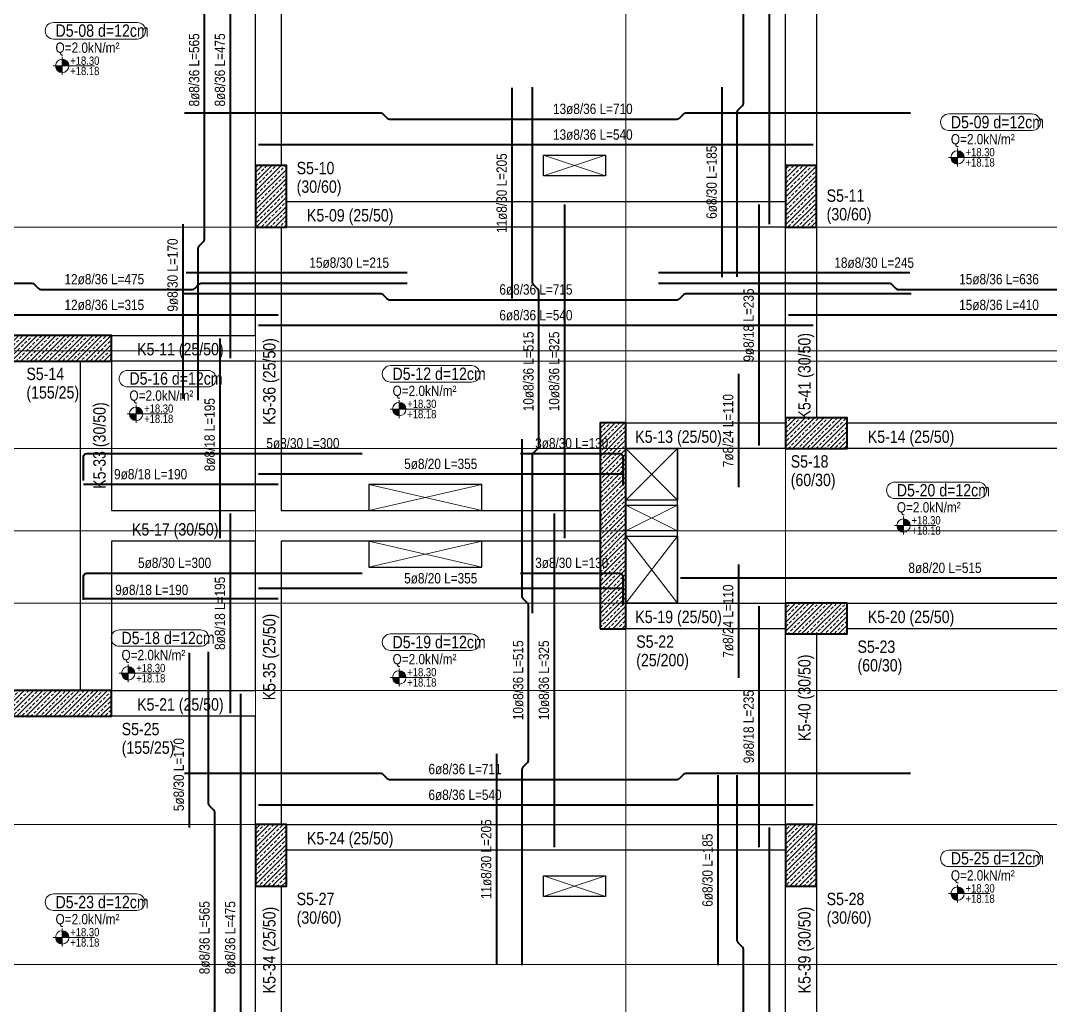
# Model space of a CAD drawing. Header units: millimetres. Extents: x 1294 to 4469, y 421 to 2814.
# Drawn here: x 1826 to 2827, y 1043 to 2000 of the extents above; entities that cross this region are included whole.
import ezdxf
from ezdxf.enums import TextEntityAlignment as Align

# ---------------------------------------------------------------- set-up
doc = ezdxf.new("R2010")
doc.units = ezdxf.units.MM
doc.linetypes.add('DASHED', pattern=[0.75, 0.5, -0.25])
for name, color, linetype, lineweight in [('AKS CIZGISI (BEYKENT)', 252, 'DASHED', 20), ('CIZGI (BEYKENT)', 1, 'Continuous', 20), ('DONATI (BEYKENT)', 4, 'Continuous', 40), ('DONATI YAZISI (BEYKENT)', 3, 'Continuous', 20), ('DOSEME ISMI (BEYKENT)', 9, 'Continuous', 20), ('DOSEME PAFTA (BEYKENT)', 3, 'Continuous', 20), ('KALIP BOSLUK (BEYKENT)', 30, 'Continuous', 25), ('KAT SINIRI (BEYKENT)', 41, 'Continuous', 25), ('KIRIS (BEYKENT)', 2, 'Continuous', 30), ('KIRIS ISMI (BEYKENT)', 40, 'Continuous', 20), ('KOLON (BEYKENT)', 3, 'Continuous', 40), ('KOLON ISMI (BEYKENT)', 91, 'Continuous', 20), ('KOT CIZGISI (BEYKENT)', 7, 'Continuous', 20), ('KOT YAZI (BEYKENT)', 7, 'Continuous', 20), ('TARAMA (BEYKENT)', 8, 'Continuous', 15), ('YUK YAZISI (BEYKENT)', 140, 'Continuous', 20)]:
    doc.layers.add(name, color=color, linetype=linetype, lineweight=lineweight)
doc.styles.add('DONATI YAZISI (BEYKENT)', font='')
doc.styles.add('YAZI (BEYKENT)', font='')
doc.styles.get('DONATI YAZISI (BEYKENT)').set_extended_font_data('Bahnschrift Light Condensed')
doc.styles.get('YAZI (BEYKENT)').set_extended_font_data('Bahnschrift Light Condensed')
pattern_1 = [(45, (-86449.589, -21634.381), (-4.49012806, 4.49012806), []), (45, (-86445.099, -21634.381), (-4.49012806, 4.49012806), [3.175, -1.5875])]

msp = doc.modelspace()

# ---------------------------------------------------------------- hatches: boundary and pattern name
at = {"layer": 'KOT CIZGISI (BEYKENT)', "true_color": 0x000000}
h = msp.add_hatch(color=18, dxfattribs=at)
h.dxf.hatch_style = 1
h.paths.add_polyline_path([(1866.3, 1962.3), (1866.3, 1955.8), (1872.9, 1955.8, 0.414214)])
h = msp.add_hatch(color=18, dxfattribs=at)
h.dxf.hatch_style = 1
h.paths.add_polyline_path([(1866.3, 1955.8), (1859.8, 1955.8, 0.414214), (1866.3, 1949.3)])
h = msp.add_hatch(color=18, dxfattribs=at)
h.dxf.hatch_style = 1
h.paths.add_polyline_path([(2736.3, 1873.4), (2736.3, 1866.9), (2742.9, 1866.9, 0.414214)])
h = msp.add_hatch(color=18, dxfattribs=at)
h.dxf.hatch_style = 1
h.paths.add_polyline_path([(2736.3, 1866.9), (2729.8, 1866.9, 0.414214), (2736.3, 1860.4)])
h = msp.add_hatch(color=18, dxfattribs=at)
h.dxf.hatch_style = 1
h.paths.add_polyline_path([(1938.1, 1624.4), (1938.1, 1617.9), (1944.6, 1617.9, 0.414214)])
h = msp.add_hatch(color=18, dxfattribs=at)
h.dxf.hatch_style = 1
h.paths.add_polyline_path([(2193.8, 1622.5), (2187.3, 1622.5, 0.414214), (2193.8, 1616)])
h = msp.add_hatch(color=18, dxfattribs=at)
h.dxf.hatch_style = 1
h.paths.add_polyline_path([(2193.8, 1629.1), (2193.8, 1622.5), (2200.4, 1622.5, 0.414214)])
h = msp.add_hatch(color=18, dxfattribs=at)
h.dxf.hatch_style = 1
h.paths.add_polyline_path([(1938.1, 1617.9), (1931.6, 1617.9, 0.414214), (1938.1, 1611.4)])
h = msp.add_hatch(color=18, dxfattribs=at)
h.dxf.hatch_style = 1
h.paths.add_polyline_path([(2683.8, 1515.9), (2683.8, 1509.4), (2690.4, 1509.4, 0.414214)])
h = msp.add_hatch(color=18, dxfattribs=at)
h.dxf.hatch_style = 1
h.paths.add_polyline_path([(2683.8, 1509.4), (2677.3, 1509.4, 0.414214), (2683.8, 1502.9)])
h = msp.add_hatch(color=18, dxfattribs=at)
h.dxf.hatch_style = 1
h.paths.add_polyline_path([(1930.4, 1372.5), (1930.4, 1365.9), (1936.9, 1365.9, 0.414214)])
h = msp.add_hatch(color=18, dxfattribs=at)
h.dxf.hatch_style = 1
h.paths.add_polyline_path([(1930.4, 1365.9), (1923.9, 1365.9, 0.414214), (1930.4, 1359.4)])
h = msp.add_hatch(color=18, dxfattribs=at)
h.dxf.hatch_style = 1
h.paths.add_polyline_path([(2193.8, 1361.9), (2187.3, 1361.9, 0.414214), (2193.8, 1355.4)])
h = msp.add_hatch(color=18, dxfattribs=at)
h.dxf.hatch_style = 1
h.paths.add_polyline_path([(2193.8, 1368.4), (2193.8, 1361.9), (2200.4, 1361.9, 0.414214)])
h = msp.add_hatch(color=18, dxfattribs=at)
h.dxf.hatch_style = 1
h.paths.add_polyline_path([(2736.3, 1151.9), (2729.8, 1151.9, 0.414214), (2736.3, 1145.4)])
h = msp.add_hatch(color=18, dxfattribs=at)
h.dxf.hatch_style = 1
h.paths.add_polyline_path([(2736.3, 1158.4), (2736.3, 1151.9), (2742.9, 1151.9, 0.414214)])
h = msp.add_hatch(color=18, dxfattribs=at)
h.dxf.hatch_style = 1
h.paths.add_polyline_path([(1866.3, 1115.9), (1866.3, 1109.4), (1872.9, 1109.4, 0.414214)])
h = msp.add_hatch(color=18, dxfattribs=at)
h.dxf.hatch_style = 1
h.paths.add_polyline_path([(1866.3, 1109.4), (1859.8, 1109.4, 0.414214), (1866.3, 1102.9)])
at = {"layer": 'TARAMA (BEYKENT)'}
h = msp.add_hatch(dxfattribs=at)
h.set_pattern_fill('ANSI33', color=256, style=0)
h.set_pattern_definition(pattern_1)
h.paths.add_polyline_path([(2054.1, 1799.1), (2084.1, 1799.1), (2084.1, 1859.1), (2054.1, 1859.1)])
h = msp.add_hatch(dxfattribs=at)
h.set_pattern_fill('ANSI33', color=256, style=0)
h.set_pattern_definition(pattern_1)
h.paths.add_polyline_path([(2569.1, 1799.1), (2599.1, 1799.1), (2599.1, 1859.1), (2569.1, 1859.1)])
h = msp.add_hatch(dxfattribs=at)
h.set_pattern_fill('ANSI33', color=256, style=0)
h.set_pattern_definition(pattern_1)
h.paths.add_polyline_path([(1759.1, 1669.1), (1914.1, 1669.1), (1914.1, 1694.1), (1759.1, 1694.1)])
h = msp.add_hatch(dxfattribs=at)
h.set_pattern_fill('ANSI33', color=256, style=0)
h.set_pattern_definition(pattern_1)
h.paths.add_polyline_path([(2569.1, 1584.1), (2629.1, 1584.1), (2629.1, 1614.1), (2569.1, 1614.1)])
h = msp.add_hatch(dxfattribs=at)
h.set_pattern_fill('ANSI33', color=256, style=0)
h.set_pattern_definition(pattern_1)
h.paths.add_polyline_path([(2389.1, 1409.1), (2414.1, 1409.1), (2414.1, 1609.1), (2389.1, 1609.1)])
h = msp.add_hatch(dxfattribs=at)
h.set_pattern_fill('ANSI33', color=256, style=0)
h.set_pattern_definition(pattern_1)
h.paths.add_polyline_path([(2569.1, 1404.1), (2629.1, 1404.1), (2629.1, 1434.1), (2569.1, 1434.1)])
h = msp.add_hatch(dxfattribs=at)
h.set_pattern_fill('ANSI33', color=256, style=0)
h.set_pattern_definition(pattern_1)
h.paths.add_polyline_path([(1759.1, 1324.1), (1914.1, 1324.1), (1914.1, 1349.1), (1759.1, 1349.1)])
h = msp.add_hatch(dxfattribs=at)
h.set_pattern_fill('ANSI33', color=256, style=0)
h.set_pattern_definition(pattern_1)
h.paths.add_polyline_path([(2054.1, 1159.1), (2084.1, 1159.1), (2084.1, 1219.1), (2054.1, 1219.1)])
h = msp.add_hatch(dxfattribs=at)
h.set_pattern_fill('ANSI33', color=256, style=0)
h.set_pattern_definition(pattern_1)
h.paths.add_polyline_path([(2569.1, 1159.1), (2599.1, 1159.1), (2599.1, 1219.1), (2569.1, 1219.1)])

# ---------------------------------------------------------------- linework, layer by layer
at = {"layer": 'AKS CIZGISI (BEYKENT)'}
for p, q in [((2054.1, 469.1), (2054.1, 2547.9)), ((2414.1, 469.1), (2414.1, 2547.9)), ((2569.1, 469.1), (2569.1, 2547.9)), ((1559.1, 1799.1), (4389.1, 1799.1)), ((1559.1, 1679.1), (4389.1, 1679.1)), ((1519.1, 1669.1), (4429.1, 1669.1)), ((1559.1, 1584.1), (4389.1, 1584.1)), ((1559.1, 1504.1), (4389.1, 1504.1)), ((1559.1, 1434.1), (4389.1, 1434.1)), ((1559.1, 1349.1), (4389.1, 1349.1)), ((1559.1, 1219.1), (4389.1, 1219.1)), ((1559.1, 1083.1), (4389.1, 1083.1))]:
    msp.add_line(p, q, dxfattribs=at)
at = {"layer": 'CIZGI (BEYKENT)'}
for p, q in [((2334.1, 1849.1), (2394.1, 1869.1)), ((2334.1, 1869.1), (2394.1, 1849.1)), ((2464.1, 1534.1), (2414.1, 1584.1)), ((2464.1, 1584.1), (2414.1, 1534.1)), ((2164.1, 1524.1), (2274.1, 1549.1)), ((2164.1, 1549.1), (2274.1, 1524.1)), ((2464.1, 1504.1), (2414.1, 1529.1)), ((2414.1, 1504.1), (2464.1, 1529.1)), ((2164.1, 1469.1), (2274.1, 1494.1)), ((2164.1, 1494.1), (2274.1, 1469.1)), ((2414.1, 1434.1), (2464.1, 1499.1)), ((2414.1, 1499.1), (2464.1, 1434.1)), ((2334.1, 1149.1), (2394.1, 1169.1)), ((2334.1, 1169.1), (2394.1, 1149.1))]:
    msp.add_line(p, q, dxfattribs=at)
at = {"layer": 'DONATI (BEYKENT)'}
for points in [[(2522.3, 1751.1), (2522.3, 1910.8, -0.198912), (2523.2, 1913), (2527.4, 1917.2, 0.198912), (2528.3, 1919.3), (2528.3, 2168.8, 0.198912), (2527.4, 2171), (2523.2, 2175.2, -0.198912), (2522.3, 2177.3), (2522.3, 2306.8)], [(1998.5, 1631.3), (1998.5, 1778.8, -0.198912), (1999.4, 1781), (2003.6, 1785.2, 0.198912), (2004.5, 1787.3), (2004.5, 2030.8, 0.198912), (2003.6, 2033), (1999.4, 2037.2, -0.198912), (1998.5, 2039.3), (1998.5, 2187.8)], [(2323.3, 1424.3), (2323.3, 1577.8, -0.198912), (2324.2, 1580), (2328.4, 1584.2, 0.198912), (2329.3, 1586.3), (2329.3, 1736.8, 0.198912), (2328.4, 1739), (2324.2, 1743.2, -0.198912), (2323.3, 1745.3), (2323.3, 1935.1)], [(1985.1, 1910.1), (2175.9, 1910.1, -0.198912), (2178, 1909.2), (2182.2, 1905, 0.198912), (2184.4, 1904.1), (2463.9, 1904.1, 0.198912), (2466, 1905), (2470.2, 1909.2, -0.198912), (2472.4, 1910.1), (2690.6, 1910.1)], [(1762.1, 1713.7), (1762.1, 1741.7, -0.414214), (1765.1, 1744.7), (1836.9, 1744.7, -0.198912), (1839, 1743.9), (1843.2, 1739.6, 0.198912), (1845.4, 1738.7), (1992.9, 1738.7, 0.198912), (1995, 1739.6), (1999.2, 1743.9, -0.198912), (2001.4, 1744.7), (2201.6, 1744.7)], [(2445.6, 1744.7), (2669.9, 1744.7, -0.198912), (2672, 1743.9), (2676.2, 1739.6, 0.198912), (2678.4, 1738.7), (2879.9, 1738.7, 0.198912), (2882, 1739.6), (2886.2, 1743.9, -0.198912), (2888.4, 1744.7), (3076.4, 1744.7)], [(1984.6, 1734.7), (2175.9, 1734.7, -0.198912), (2178, 1733.9), (2182.2, 1729.6, 0.198912), (2184.4, 1728.7), (2463.9, 1728.7, 0.198912), (2466, 1729.6), (2470.2, 1733.9, -0.198912), (2472.4, 1734.7), (2691.1, 1734.7)], [(2313.3, 1082.3), (2313.3, 1272.8, -0.198912), (2314.2, 1275), (2318.4, 1279.2, 0.198912), (2319.3, 1281.3), (2319.3, 1431.8, 0.198912), (2318.4, 1434), (2314.2, 1438.2, -0.198912), (2313.3, 1440.3), (2313.3, 1593.3)], [(1887.1, 1553.3), (1887.1, 1576.3, -0.414214), (1890.1, 1579.3), (2157.6, 1579.3)], [(2311.6, 1579.3), (2408.1, 1579.3, -0.414214), (2411.1, 1576.3), (2411.1, 1548.3)], [(1887.1, 1437.2), (1887.1, 1460.2, -0.414214), (1890.1, 1463.2), (2157.6, 1463.2)], [(2311.6, 1463.2), (2408.1, 1463.2, -0.414214), (2411.1, 1460.2), (2411.1, 1432.2)], [(2008.5, 830.3), (2008.5, 978.8, -0.198912), (2009.4, 981), (2013.6, 985.2, 0.198912), (2014.5, 987.3), (2014.5, 1230.8, 0.198912), (2013.6, 1233), (2009.4, 1237.2, -0.198912), (2008.5, 1239.3), (2008.5, 1386.8)], [(1985.1, 1268.9), (2175.9, 1268.9, -0.198912), (2178, 1268), (2182.2, 1263.8, 0.198912), (2184.4, 1262.9), (2463.9, 1262.9, 0.198912), (2466, 1263.8), (2470.2, 1268, -0.198912), (2472.4, 1268.9), (2690.6, 1268.9)], [(2522.3, 711.3), (2522.3, 836.8, -0.198912), (2523.2, 839), (2527.4, 843.2, 0.198912), (2528.3, 845.3), (2528.3, 1097.8, 0.198912), (2527.4, 1100), (2523.2, 1104.2, -0.198912), (2522.3, 1106.3), (2522.3, 1267.1)]]:
    msp.add_lwpolyline(points, format="xyb", dxfattribs=at)
for points in [[(2553.3, 2296.1), (2553.3, 1802.1)], [(2029.5, 2146.1), (2029.5, 1672.1)], [(2303.3, 1934.6), (2303.3, 1729.8)], [(2507.3, 1935.1), (2507.3, 1750.6)], [(2596.1, 1879.1), (2057.1, 1879.1)], [(2354.3, 1821.1), (2354.3, 1497.1)], [(2543.3, 1821.1), (2543.3, 1587.1)], [(1983.5, 1802.1), (1983.5, 1632.3)], [(2201.6, 1754.7), (1986.6, 1754.7)], [(2690.1, 1754.7), (2445.6, 1754.7)], [(2076.1, 1713.7), (1762.1, 1713.7)], [(2981.1, 1713.7), (2572.1, 1713.7)], [(2596.1, 1703.7), (2057.1, 1703.7)], [(2019.5, 1691.1), (2019.5, 1497.1)], [(2523.3, 1656.6), (2523.3, 1546.6)], [(2411.1, 1559.3), (2057.1, 1559.3)], [(2076.1, 1549.3), (1887.1, 1549.3)], [(2029.5, 1521.1), (2029.5, 1327.1)], [(2344.3, 1521.1), (2344.3, 1197.1)], [(2523.3, 1471.6), (2523.3, 1361.6)], [(2981.1, 1458.3), (2467.1, 1458.3)], [(2411.1, 1448.2), (2057.1, 1448.2)], [(2076.1, 1438.2), (1887.1, 1438.2)], [(2543.3, 1431.1), (2543.3, 1197.1)], [(1989.5, 1385.8), (1989.5, 1216.1)], [(2039.5, 1346.1), (2039.5, 872.1)], [(2288.3, 1287.8), (2288.3, 1082.8)], [(2503.3, 1267.1), (2503.3, 1082.3)], [(2596.1, 1237.9), (2057.1, 1237.9)], [(2553.3, 1216.1), (2553.3, 722.1)]]:
    msp.add_lwpolyline(points, dxfattribs=at)
at = {"layer": 'DOSEME PAFTA (BEYKENT)'}
for points in [[(1857.8, 1997.9), (1939.2, 1997.9, -1), (1939.2, 1981.9), (1857.8, 1981.9, -1)], [(2727.8, 1909.1), (2808.8, 1909.1, -1), (2808.8, 1893.1), (2727.8, 1893.1, -1)], [(2185.3, 1664.7), (2264.1, 1664.7, -1), (2264.1, 1648.7), (2185.3, 1648.7, -1)], [(1929.6, 1660), (2008, 1660, -1), (2008, 1644), (1929.6, 1644, -1)], [(2675.3, 1551.6), (2756.5, 1551.6, -1), (2756.5, 1535.6), (2675.3, 1535.6, -1)], [(1921.9, 1408.1), (2000.8, 1408.1, -1), (2000.8, 1392.1), (1921.9, 1392.1, -1)], [(2185.3, 1404.1), (2263.8, 1404.1, -1), (2263.8, 1388.1), (2185.3, 1388.1, -1)], [(2727.8, 1194.1), (2808.9, 1194.1, -1), (2808.9, 1178.1), (2727.8, 1178.1, -1)], [(1857.8, 1151.6), (1938.7, 1151.6, -1), (1938.7, 1135.6), (1857.8, 1135.6, -1)]]:
    msp.add_lwpolyline(points, format="xyb", close=True, dxfattribs=at)
at = {"layer": 'KALIP BOSLUK (BEYKENT)'}
for points in [[(2334.1, 1869.1), (2394.1, 1869.1), (2394.1, 1849.1), (2334.1, 1849.1)], [(2414.1, 1434.1), (2464.1, 1434.1), (2464.1, 1584.1), (2414.1, 1584.1)], [(2414.1, 1434.1), (2464.1, 1434.1), (2464.1, 1584.1), (2414.1, 1584.1)], [(2414.1, 1584.1), (2464.1, 1584.1), (2464.1, 1534.1), (2414.1, 1534.1)], [(2274.1, 1549.1), (2164.1, 1549.1), (2164.1, 1524.1), (2274.1, 1524.1)], [(2414.1, 1529.1), (2464.1, 1529.1), (2464.1, 1504.1), (2414.1, 1504.1)], [(2274.1, 1494.1), (2164.1, 1494.1), (2164.1, 1469.1), (2274.1, 1469.1)], [(2414.1, 1499.1), (2464.1, 1499.1), (2464.1, 1434.1), (2414.1, 1434.1)], [(2334.1, 1169.1), (2394.1, 1169.1), (2394.1, 1149.1), (2334.1, 1149.1)]]:
    msp.add_lwpolyline(points, close=True, dxfattribs=at)
at = {"layer": 'KAT SINIRI (BEYKENT)'}
msp.add_lwpolyline([(2004.1, 2349.1), (3944.1, 2349.1), (3944.1, 2299.1), (4189.1, 2299.1), (4189.1, 1654.1), (4064.1, 1654.1), (4064.1, 1504.1), (3559.1, 1504.1), (3559.1, 1324.1), (3484.1, 1324.1), (3484.1, 1083.1), (2984.1, 1083.1), (2984.1, 719.1), (2649.1, 719.1), (2649.1, 669.1), (2004.1, 669.1), (2004.1, 719.1), (1759.1, 719.1), (1759.1, 1349.1), (1884.1, 1349.1), (1884.1, 1669.1), (1759.1, 1669.1), (1759.1, 2299.1), (2004.1, 2299.1)], close=True, dxfattribs=at)
at = {"layer": 'KIRIS (BEYKENT)'}
for p, q in [((2569.1, 1859.1), (2569.1, 2239.1)), ((2054.1, 1859.1), (2054.1, 2124.1)), ((2079.1, 2124.1), (2079.1, 1859.1)), ((2599.1, 2124.1), (2599.1, 1859.1)), ((2084.1, 1824.1), (2569.1, 1824.1)), ((2054.1, 1694.1), (2054.1, 1799.1)), ((2079.1, 1799.1), (2079.1, 1524.1)), ((2569.1, 1799.1), (2084.1, 1799.1)), ((2569.1, 1614.1), (2569.1, 1799.1)), ((2599.1, 1799.1), (2599.1, 1614.1)), ((1914.1, 1694.1), (2054.1, 1694.1)), ((1884.1, 1349.1), (1884.1, 1669.1)), ((1914.1, 1669.1), (1914.1, 1524.1)), ((2054.1, 1669.1), (1914.1, 1669.1)), ((2054.1, 1524.1), (2054.1, 1669.1)), ((2414.1, 1609.1), (2569.1, 1609.1)), ((2629.1, 1609.1), (2959.1, 1609.1)), ((2569.1, 1584.1), (2414.1, 1584.1)), ((2959.1, 1584.1), (2629.1, 1584.1)), ((1914.1, 1524.1), (2054.1, 1524.1)), ((2079.1, 1524.1), (2389.1, 1524.1)), ((2054.1, 1494.1), (1914.1, 1494.1)), ((1914.1, 1494.1), (1914.1, 1349.1)), ((2054.1, 1349.1), (2054.1, 1494.1)), ((2389.1, 1494.1), (2079.1, 1494.1)), ((2079.1, 1494.1), (2079.1, 1219.1)), ((2414.1, 1434.1), (2569.1, 1434.1)), ((2629.1, 1434.1), (2954.1, 1434.1)), ((2569.1, 1409.1), (2414.1, 1409.1)), ((2569.1, 1219.1), (2569.1, 1404.1)), ((2599.1, 1404.1), (2599.1, 1219.1)), ((2954.1, 1409.1), (2629.1, 1409.1)), ((1914.1, 1349.1), (2054.1, 1349.1)), ((2054.1, 1324.1), (1914.1, 1324.1)), ((2054.1, 1219.1), (2054.1, 1324.1)), ((2084.1, 1219.1), (2569.1, 1219.1)), ((2569.1, 1194.1), (2084.1, 1194.1)), ((2054.1, 894.1), (2054.1, 1159.1)), ((2079.1, 1159.1), (2079.1, 894.1)), ((2569.1, 929.1), (2569.1, 1159.1)), ((2599.1, 1159.1), (2599.1, 929.1))]:
    msp.add_line(p, q, dxfattribs=at)
at = {"layer": 'KOLON (BEYKENT)'}
for points in [[(2054.1, 1799.1), (2084.1, 1799.1), (2084.1, 1859.1), (2054.1, 1859.1)], [(2569.1, 1799.1), (2599.1, 1799.1), (2599.1, 1859.1), (2569.1, 1859.1)], [(1759.1, 1669.1), (1914.1, 1669.1), (1914.1, 1694.1), (1759.1, 1694.1)], [(2569.1, 1584.1), (2629.1, 1584.1), (2629.1, 1614.1), (2569.1, 1614.1)], [(2389.1, 1409.1), (2414.1, 1409.1), (2414.1, 1609.1), (2389.1, 1609.1)], [(2569.1, 1404.1), (2629.1, 1404.1), (2629.1, 1434.1), (2569.1, 1434.1)], [(1759.1, 1324.1), (1914.1, 1324.1), (1914.1, 1349.1), (1759.1, 1349.1)], [(2054.1, 1159.1), (2084.1, 1159.1), (2084.1, 1219.1), (2054.1, 1219.1)], [(2569.1, 1159.1), (2599.1, 1159.1), (2599.1, 1219.1), (2569.1, 1219.1)]]:
    msp.add_lwpolyline(points, close=True, dxfattribs=at)
at = {"layer": 'KOT CIZGISI (BEYKENT)'}
for p, q in [((1866.3, 1964.5), (1866.3, 1947.1)), ((1857.6, 1955.8), (1897.6, 1955.8)), ((2736.3, 1875.6), (2736.3, 1858.2)), ((2727.6, 1866.9), (2767.6, 1866.9)), ((2193.8, 1631.2), (2193.8, 1613.8)), ((1938.1, 1626.6), (1938.1, 1609.2)), ((2185.1, 1622.5), (2225.1, 1622.5)), ((1929.4, 1617.9), (1969.4, 1617.9)), ((2683.8, 1518.1), (2683.8, 1500.7)), ((2675.1, 1509.4), (2715.1, 1509.4)), ((1930.4, 1374.6), (1930.4, 1357.3)), ((1921.7, 1365.9), (1961.7, 1365.9)), ((2185.1, 1361.9), (2225.1, 1361.9)), ((2193.8, 1370.6), (2193.8, 1353.2)), ((2727.6, 1151.9), (2767.6, 1151.9)), ((2736.3, 1160.6), (2736.3, 1143.2)), ((1866.3, 1118.1), (1866.3, 1100.7)), ((1857.6, 1109.4), (1897.6, 1109.4))]:
    msp.add_line(p, q, dxfattribs=at)
for centre in [(1866.3, 1955.8), (2736.3, 1866.9), (1938.1, 1617.9), (2193.8, 1622.5), (2683.8, 1509.4), (1930.4, 1365.9), (2193.8, 1361.9), (2736.3, 1151.9), (1866.3, 1109.4)]:
    msp.add_circle(centre, 6.52, dxfattribs=at)

# ---------------------------------------------------------------- texts
at = {"layer": 'DONATI YAZISI (BEYKENT)', "style": 'DONATI YAZISI (BEYKENT)'}
for s, p in [('8ø8/36 L=565', (1994.5, 1951.9)), ('8ø8/36 L=475', (2019.5, 1951.9)), ('6ø8/30 L=185', (2497.3, 1842.8)), ('11ø8/30 L=205', (2293.3, 1832.2)), ('9ø8/30 L=170', (1973.5, 1752.7)), ('9ø8/18 L=235', (2533.3, 1704.1)), ('10ø8/36 L=515', (2319.3, 1659.1)), ('10ø8/36 L=325', (2344.3, 1659.1)), ('8ø8/18 L=195', (2009.5, 1597.6)), ('7ø8/24 L=110', (2513.3, 1601.6)), ('8ø8/18 L=195', (2019.5, 1424.1)), ('7ø8/24 L=110', (2513.3, 1416.6)), ('10ø8/36 L=515', (2309.3, 1359.1)), ('10ø8/36 L=325', (2334.3, 1359.1)), ('9ø8/18 L=235', (2533.3, 1314.1)), ('5ø8/30 L=170', (1979.5, 1267.5)), ('11ø8/30 L=205', (2278.3, 1185.3)), ('6ø8/30 L=185', (2493.3, 1174.7)), ('8ø8/36 L=565', (2004.5, 1109.1)), ('8ø8/36 L=475', (2029.5, 1109.1))]:
    msp.add_text(s, height=10, rotation=90, dxfattribs=at).set_placement(p, align=Align.MIDDLE_CENTER)
for s, p in [('13ø8/36 L=710', (2381.9, 1914.1)), ('13ø8/36 L=540', (2381.9, 1889.1)), ('15ø8/30 L=215', (2145.2, 1764.7)), ('18ø8/30 L=245', (2655.3, 1764.7)), ('12ø8/36 L=475', (1907.2, 1748.7)), ('15ø8/36 L=636', (2776.6, 1748.7)), ('6ø8/36 L=715', (2326.6, 1738.7)), ('12ø8/36 L=315', (1907.2, 1723.7)), ('15ø8/36 L=410', (2776.6, 1723.7)), ('6ø8/36 L=540', (2326.6, 1713.7)), ('5ø8/30 L=300', (2100.2, 1589.3)), ('3ø8/30 L=130', (2361.4, 1589.3)), ('5ø8/20 L=355', (2234.1, 1569.3)), ('9ø8/18 L=190', (1952.2, 1559.3)), ('5ø8/30 L=300', (1975.5, 1473.2)), ('3ø8/30 L=130', (2361.4, 1473.2)), ('8ø8/20 L=515', (2724.1, 1468.3)), ('5ø8/20 L=355', (2234.1, 1458.2)), ('9ø8/18 L=190', (1953.3, 1446.9)), ('6ø8/36 L=711', (2257.7, 1272.9)), ('6ø8/36 L=540', (2257.7, 1247.9))]:
    msp.add_text(s, height=10, dxfattribs=at).set_placement(p, align=Align.MIDDLE_CENTER)
at = {"layer": 'DOSEME ISMI (BEYKENT)', "style": 'YAZI (BEYKENT)'}
for s, p in [('D5-08 d=12cm', (1859.8, 1980.5)), ('D5-09 d=12cm', (2729.8, 1891.6)), ('D5-12 d=12cm', (2187.3, 1647.2)), ('D5-16 d=12cm', (1931.6, 1642.6)), ('D5-20 d=12cm', (2677.3, 1534.1)), ('D5-18 d=12cm', (1923.9, 1390.6)), ('D5-19 d=12cm', (2187.3, 1386.6)), ('D5-25 d=12cm', (2729.8, 1176.6)), ('D5-23 d=12cm', (1859.8, 1134.1))]:
    msp.add_text(s, height=12, dxfattribs=at).set_placement(p, align=Align.BOTTOM_LEFT)
at = {"layer": 'KIRIS ISMI (BEYKENT)', "style": 'YAZI (BEYKENT)'}
for s, p in [('K5-09 (25/50)', (2104.1, 1801.1)), ('K5-11 (25/50)', (1939.1, 1671.1)), ('K5-13 (25/50)', (2423.2, 1586.1)), ('K5-14 (25/50)', (2649.1, 1586.1)), ('K5-17 (30/50)', (1934.1, 1496.1)), ('K5-19 (25/50)', (2423.2, 1411.1)), ('K5-20 (25/50)', (2649.1, 1411.1)), ('K5-21 (25/50)', (1939.1, 1326.1)), ('K5-24 (25/50)', (2104.1, 1196.1))]:
    msp.add_text(s, height=12, dxfattribs=at).set_placement(p, align=Align.BOTTOM_LEFT)
for s, p in [('K5-41 (30/50)', (2597.1, 1696.4)), ('K5-36 (25/50)', (2077.1, 1691.4)), ('K5-33 (30/50)', (1912.1, 1629.1)), ('K5-35 (25/50)', (2077.1, 1423.7)), ('K5-40 (30/50)', (2597.1, 1384.1)), ('K5-34 (25/50)', (2077.1, 1139.1)), ('K5-39 (30/50)', (2597.1, 1139.1))]:
    msp.add_text(s, height=12, rotation=90, dxfattribs=at).set_placement(p, align=Align.BOTTOM_RIGHT)
at = {"layer": 'KOLON ISMI (BEYKENT)', "style": 'YAZI (BEYKENT)'}
for s, p in [('S5-10', (2094.1, 1847)), ('(30/60)', (2094.1, 1829)), ('S5-11', (2609.1, 1820.2)), ('(30/60)', (2609.1, 1802.2)), ('S5-14', (1831.5, 1647.1)), ('(155/25)', (1831.5, 1629.1)), ('S5-18', (2574.2, 1562.1)), ('(60/30)', (2574.2, 1544.1)), ('S5-22', (2424.1, 1387.1)), ('S5-23', (2639.1, 1382.1)), ('(25/200)', (2424.1, 1369.1)), ('(60/30)', (2639.1, 1364.1)), ('S5-25', (1924.1, 1302.1)), ('(155/25)', (1924.1, 1284.1)), ('S5-27', (2094.1, 1137.1)), ('S5-28', (2609.1, 1137.1)), ('(30/60)', (2094.1, 1119.1)), ('(30/60)', (2609.1, 1119.1))]:
    msp.add_text(s, height=12, dxfattribs=at).set_placement(p, align=Align.BOTTOM_LEFT)
at = {"layer": 'KOT YAZI (BEYKENT)', "style": 'YAZI (BEYKENT)'}
for s, p in [('+18.30', (1874.1, 1954.5)), ('+18.18', (1874.1, 1944.5)), ('+18.30', (2744.1, 1865.6)), ('+18.18', (2744.1, 1855.6)), ('+18.30', (2201.6, 1621.2)), ('+18.30', (1945.9, 1616.6)), ('+18.18', (2201.6, 1611.2)), ('+18.18', (1945.9, 1606.6)), ('+18.30', (2691.6, 1508.1)), ('+18.18', (2691.6, 1498.1)), ('+18.30', (1938.2, 1364.6)), ('+18.30', (2201.6, 1360.6)), ('+18.18', (1938.2, 1354.6)), ('+18.18', (2201.6, 1350.6)), ('+18.30', (2744.1, 1150.6)), ('+18.18', (2744.1, 1140.6)), ('+18.30', (1874.1, 1108.1)), ('+18.18', (1874.1, 1098.1))]:
    msp.add_text(s, height=8, dxfattribs=at).set_placement(p, align=Align.BOTTOM_LEFT)
at = {"layer": 'YUK YAZISI (BEYKENT)', "style": 'YAZI (BEYKENT)'}
for p in [(1859.8, 1965.5), (2729.8, 1876.6), (2187.3, 1632.2), (1931.6, 1627.6), (2677.3, 1519.1), (1923.9, 1375.6), (2187.3, 1371.6), (2729.8, 1161.6), (1859.8, 1119.1)]:
    msp.add_text('Q=2.0kN/m²', height=10, dxfattribs=at).set_placement(p, align=Align.BOTTOM_LEFT)

doc.saveas('drawing.dxf')
